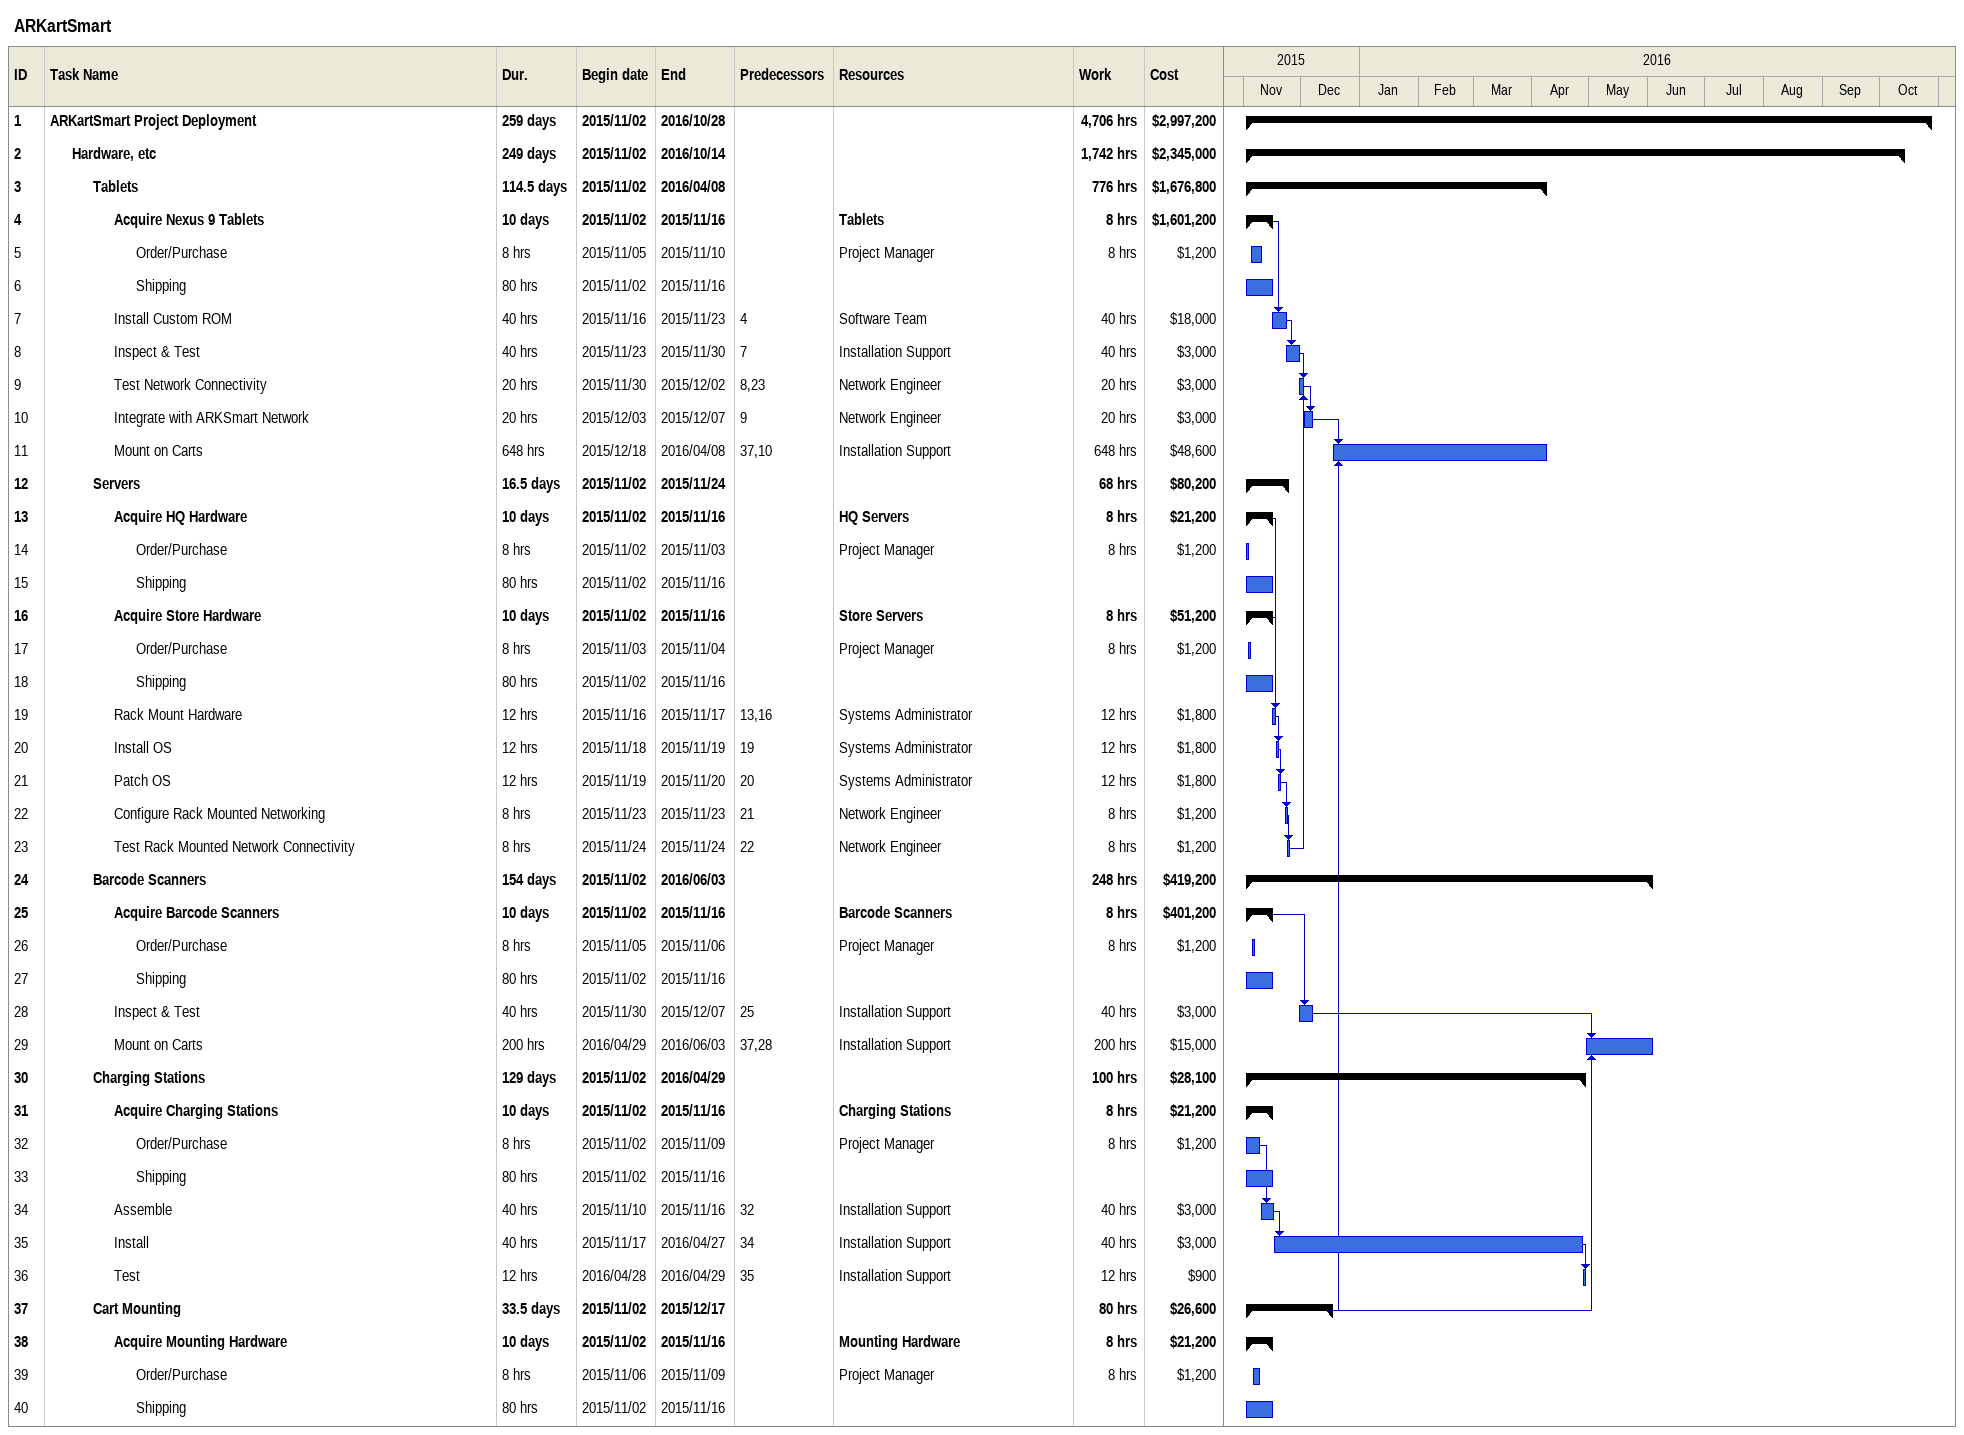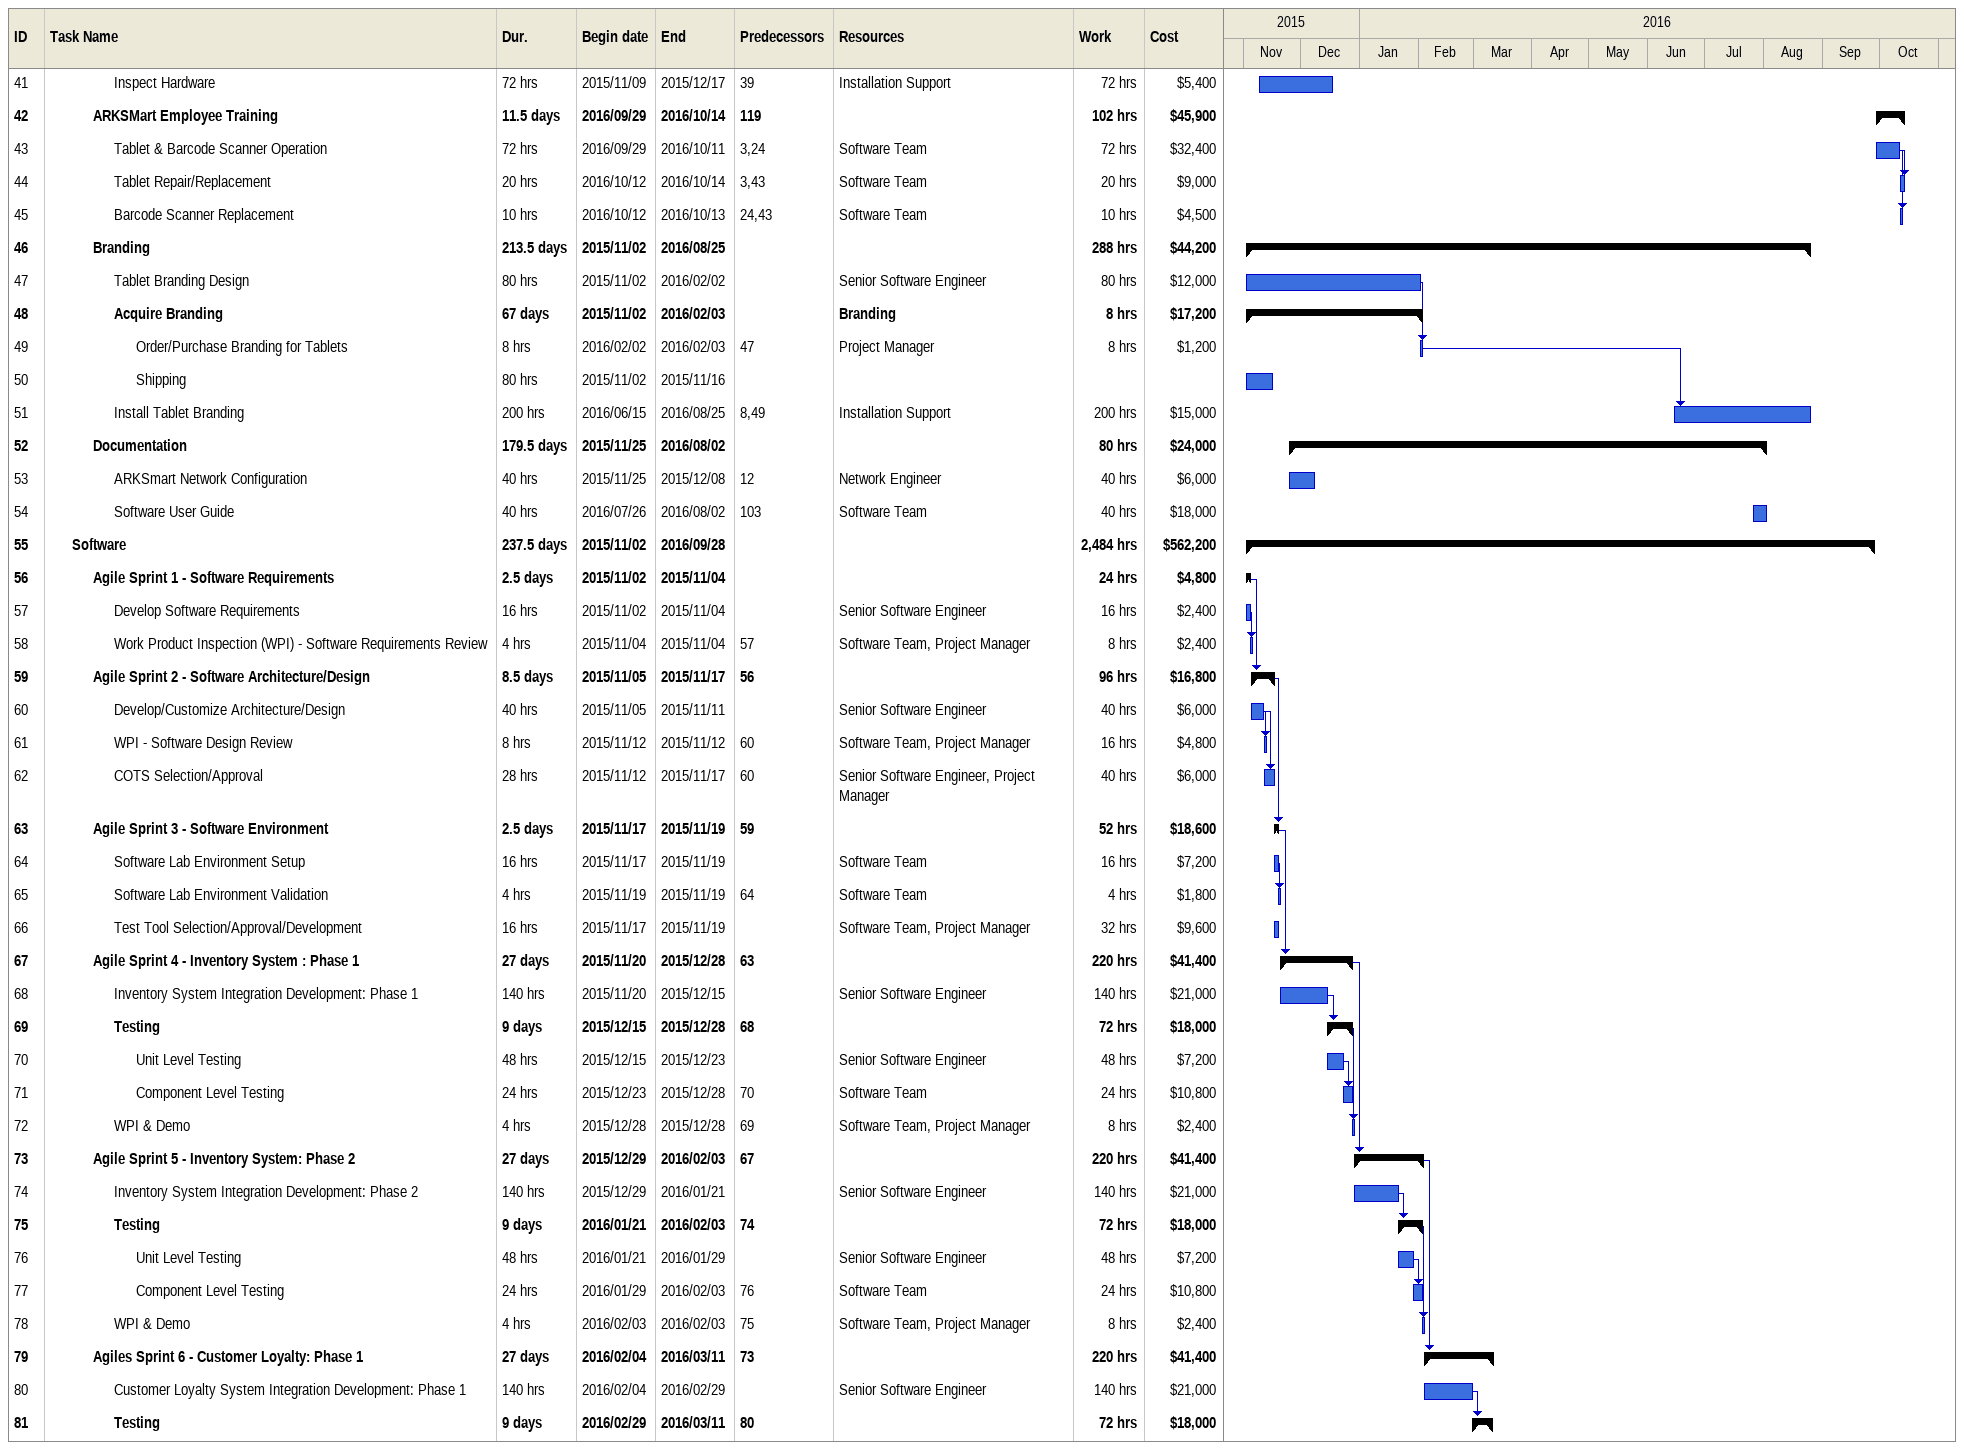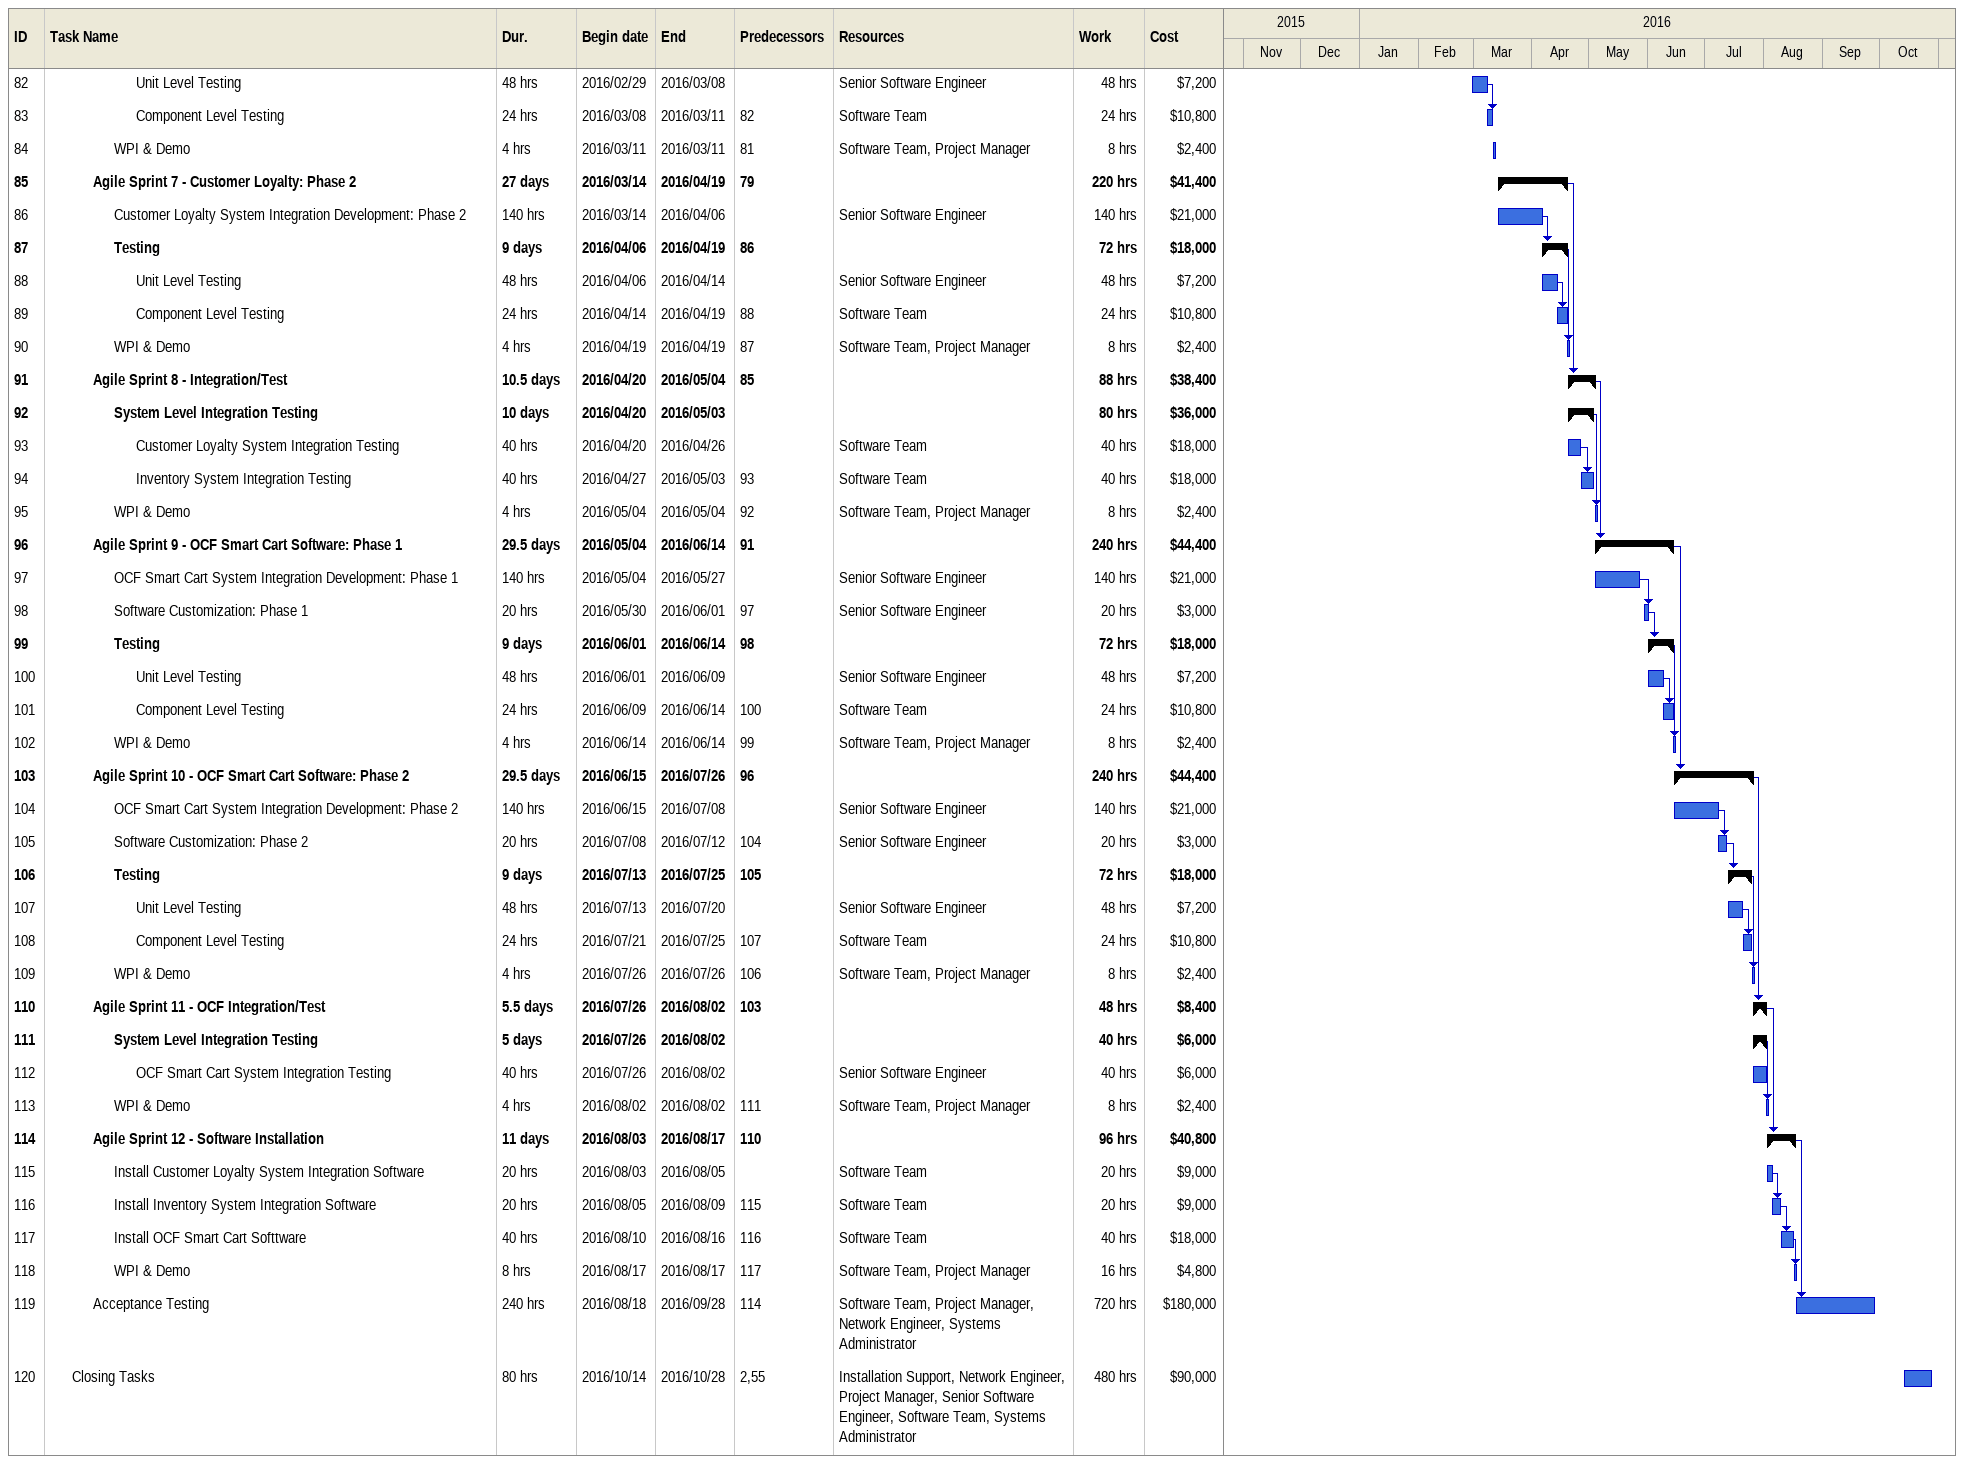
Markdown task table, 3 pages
ARKartSmart

| ID | Level | Task | Duration | Start | Finish | Predecessors | Resources | Work (h) | Cost ($) |
|---|---|---|---|---|---|---|---|---|---|
| 1 | 1 | **ARKartSmart Project Deployment** | 259d | 2015-11-02 | 2016-10-28 |  |  | 4706 | 2997200 |
| 2 | 2 | **Hardware, etc** | 249d | 2015-11-02 | 2016-10-14 |  |  | 1742 | 2345000 |
| 3 | 3 | **Tablets** | 114.5d | 2015-11-02 | 2016-04-08 |  |  | 776 | 1676800 |
| 4 | 4 | **Acquire Nexus 9 Tablets** | 10d | 2015-11-02 | 2015-11-16 |  | Tablets | 8 | 1601200 |
| 5 | 5 | Order/Purchase | 8h | 2015-11-05 | 2015-11-10 |  | Project Manager | 8 | 1200 |
| 6 | 5 | Shipping | 80h | 2015-11-02 | 2015-11-16 |  |  |  |  |
| 7 | 4 | Install Custom ROM | 40h | 2015-11-16 | 2015-11-23 | 4 | Software Team | 40 | 18000 |
| 8 | 4 | Inspect & Test | 40h | 2015-11-23 | 2015-11-30 | 7 | Installation Support | 40 | 3000 |
| 9 | 4 | Test Network Connectivity | 20h | 2015-11-30 | 2015-12-02 | 8, 23 | Network Engineer | 20 | 3000 |
| 10 | 4 | Integrate with ARKSmart Network | 20h | 2015-12-03 | 2015-12-07 | 9 | Network Engineer | 20 | 3000 |
| 11 | 4 | Mount on Carts | 648h | 2015-12-18 | 2016-04-08 | 37, 10 | Installation Support | 648 | 48600 |
| 12 | 3 | **Servers** | 16.5d | 2015-11-02 | 2015-11-24 |  |  | 68 | 80200 |
| 13 | 4 | **Acquire HQ Hardware** | 10d | 2015-11-02 | 2015-11-16 |  | HQ Servers | 8 | 21200 |
| 14 | 5 | Order/Purchase | 8h | 2015-11-02 | 2015-11-03 |  | Project Manager | 8 | 1200 |
| 15 | 5 | Shipping | 80h | 2015-11-02 | 2015-11-16 |  |  |  |  |
| 16 | 4 | **Acquire Store Hardware** | 10d | 2015-11-02 | 2015-11-16 |  | Store Servers | 8 | 51200 |
| 17 | 5 | Order/Purchase | 8h | 2015-11-03 | 2015-11-04 |  | Project Manager | 8 | 1200 |
| 18 | 5 | Shipping | 80h | 2015-11-02 | 2015-11-16 |  |  |  |  |
| 19 | 4 | Rack Mount Hardware | 12h | 2015-11-16 | 2015-11-17 | 13, 16 | Systems Administrator | 12 | 1800 |
| 20 | 4 | Install OS | 12h | 2015-11-18 | 2015-11-19 | 19 | Systems Administrator | 12 | 1800 |
| 21 | 4 | Patch OS | 12h | 2015-11-19 | 2015-11-20 | 20 | Systems Administrator | 12 | 1800 |
| 22 | 4 | Configure Rack Mounted Networking | 8h | 2015-11-23 | 2015-11-23 | 21 | Network Engineer | 8 | 1200 |
| 23 | 4 | Test Rack Mounted Network Connectivity | 8h | 2015-11-24 | 2015-11-24 | 22 | Network Engineer | 8 | 1200 |
| 24 | 3 | **Barcode Scanners** | 154d | 2015-11-02 | 2016-06-03 |  |  | 248 | 419200 |
| 25 | 4 | **Acquire Barcode Scanners** | 10d | 2015-11-02 | 2015-11-16 |  | Barcode Scanners | 8 | 401200 |
| 26 | 5 | Order/Purchase | 8h | 2015-11-05 | 2015-11-06 |  | Project Manager | 8 | 1200 |
| 27 | 5 | Shipping | 80h | 2015-11-02 | 2015-11-16 |  |  |  |  |
| 28 | 4 | Inspect & Test | 40h | 2015-11-30 | 2015-12-07 | 25 | Installation Support | 40 | 3000 |
| 29 | 4 | Mount on Carts | 200h | 2016-04-29 | 2016-06-03 | 37, 28 | Installation Support | 200 | 15000 |
| 30 | 3 | **Charging Stations** | 129d | 2015-11-02 | 2016-04-29 |  |  | 100 | 28100 |
| 31 | 4 | **Acquire Charging Stations** | 10d | 2015-11-02 | 2015-11-16 |  | Charging Stations | 8 | 21200 |
| 32 | 5 | Order/Purchase | 8h | 2015-11-02 | 2015-11-09 |  | Project Manager | 8 | 1200 |
| 33 | 5 | Shipping | 80h | 2015-11-02 | 2015-11-16 |  |  |  |  |
| 34 | 4 | Assemble | 40h | 2015-11-10 | 2015-11-16 | 32 | Installation Support | 40 | 3000 |
| 35 | 4 | Install | 40h | 2015-11-17 | 2016-04-27 | 34 | Installation Support | 40 | 3000 |
| 36 | 4 | Test | 12h | 2016-04-28 | 2016-04-29 | 35 | Installation Support | 12 | 900 |
| 37 | 3 | **Cart Mounting** | 33.5d | 2015-11-02 | 2015-12-17 |  |  | 80 | 26600 |
| 38 | 4 | **Acquire Mounting Hardware** | 10d | 2015-11-02 | 2015-11-16 |  | Mounting Hardware | 8 | 21200 |
| 39 | 5 | Order/Purchase | 8h | 2015-11-06 | 2015-11-09 |  | Project Manager | 8 | 1200 |
| 40 | 5 | Shipping | 80h | 2015-11-02 | 2015-11-16 |  |  |  |  |
| 41 | 4 | Inspect Hardware | 72h | 2015-11-09 | 2015-12-17 | 39 | Installation Support | 72 | 5400 |
| 42 | 3 | **ARKSMart Employee Training** | 11.5d | 2016-09-29 | 2016-10-14 | 119 |  | 102 | 45900 |
| 43 | 4 | Tablet & Barcode Scanner Operation | 72h | 2016-09-29 | 2016-10-11 | 3, 24 | Software Team | 72 | 32400 |
| 44 | 4 | Tablet Repair/Replacement | 20h | 2016-10-12 | 2016-10-14 | 3, 43 | Software Team | 20 | 9000 |
| 45 | 4 | Barcode Scanner Replacement | 10h | 2016-10-12 | 2016-10-13 | 24, 43 | Software Team | 10 | 4500 |
| 46 | 3 | **Branding** | 213.5d | 2015-11-02 | 2016-08-25 |  |  | 288 | 44200 |
| 47 | 4 | Tablet Branding Design | 80h | 2015-11-02 | 2016-02-02 |  | Senior Software Engineer | 80 | 12000 |
| 48 | 4 | **Acquire Branding** | 67d | 2015-11-02 | 2016-02-03 |  | Branding | 8 | 17200 |
| 49 | 5 | Order/Purchase Branding for Tablets | 8h | 2016-02-02 | 2016-02-03 | 47 | Project Manager | 8 | 1200 |
| 50 | 5 | Shipping | 80h | 2015-11-02 | 2015-11-16 |  |  |  |  |
| 51 | 4 | Install Tablet Branding | 200h | 2016-06-15 | 2016-08-25 | 8, 49 | Installation Support | 200 | 15000 |
| 52 | 3 | **Documentation** | 179.5d | 2015-11-25 | 2016-08-02 |  |  | 80 | 24000 |
| 53 | 4 | ARKSmart Network Configuration | 40h | 2015-11-25 | 2015-12-08 | 12 | Network Engineer | 40 | 6000 |
| 54 | 4 | Software User Guide | 40h | 2016-07-26 | 2016-08-02 | 103 | Software Team | 40 | 18000 |
| 55 | 2 | **Software** | 237.5d | 2015-11-02 | 2016-09-28 |  |  | 2484 | 562200 |
| 56 | 3 | **Agile Sprint 1 - Software Requirements** | 2.5d | 2015-11-02 | 2015-11-04 |  |  | 24 | 4800 |
| 57 | 4 | Develop Software Requirements | 16h | 2015-11-02 | 2015-11-04 |  | Senior Software Engineer | 16 | 2400 |
| 58 | 4 | Work Product Inspection (WPI) - Software Requirements Review | 4h | 2015-11-04 | 2015-11-04 | 57 | Software Team, Project Manager | 8 | 2400 |
| 59 | 3 | **Agile Sprint 2 - Software Architecture/Design** | 8.5d | 2015-11-05 | 2015-11-17 | 56 |  | 96 | 16800 |
| 60 | 4 | Develop/Customize Architecture/Design | 40h | 2015-11-05 | 2015-11-11 |  | Senior Software Engineer | 40 | 6000 |
| 61 | 4 | WPI - Software Design Review | 8h | 2015-11-12 | 2015-11-12 | 60 | Software Team, Project Manager | 16 | 4800 |
| 62 | 4 | COTS Selection/Approval | 28h | 2015-11-12 | 2015-11-17 | 60 | Senior Software Engineer, Project Manager | 40 | 6000 |
| 63 | 3 | **Agile Sprint 3 - Software Environment** | 2.5d | 2015-11-17 | 2015-11-19 | 59 |  | 52 | 18600 |
| 64 | 4 | Software Lab Environment Setup | 16h | 2015-11-17 | 2015-11-19 |  | Software Team | 16 | 7200 |
| 65 | 4 | Software Lab Environment Validation | 4h | 2015-11-19 | 2015-11-19 | 64 | Software Team | 4 | 1800 |
| 66 | 4 | Test Tool Selection/Approval/Development | 16h | 2015-11-17 | 2015-11-19 |  | Software Team, Project Manager | 32 | 9600 |
| 67 | 3 | **Agile Sprint 4 - Inventory System : Phase 1** | 27d | 2015-11-20 | 2015-12-28 | 63 |  | 220 | 41400 |
| 68 | 4 | Inventory System Integration Development: Phase 1 | 140h | 2015-11-20 | 2015-12-15 |  | Senior Software Engineer | 140 | 21000 |
| 69 | 4 | **Testing** | 9d | 2015-12-15 | 2015-12-28 | 68 |  | 72 | 18000 |
| 70 | 5 | Unit Level Testing | 48h | 2015-12-15 | 2015-12-23 |  | Senior Software Engineer | 48 | 7200 |
| 71 | 5 | Component Level Testing | 24h | 2015-12-23 | 2015-12-28 | 70 | Software Team | 24 | 10800 |
| 72 | 4 | WPI & Demo | 4h | 2015-12-28 | 2015-12-28 | 69 | Software Team, Project Manager | 8 | 2400 |
| 73 | 3 | **Agile Sprint 5 - Inventory System: Phase 2** | 27d | 2015-12-29 | 2016-02-03 | 67 |  | 220 | 41400 |
| 74 | 4 | Inventory System Integration Development: Phase 2 | 140h | 2015-12-29 | 2016-01-21 |  | Senior Software Engineer | 140 | 21000 |
| 75 | 4 | **Testing** | 9d | 2016-01-21 | 2016-02-03 | 74 |  | 72 | 18000 |
| 76 | 5 | Unit Level Testing | 48h | 2016-01-21 | 2016-01-29 |  | Senior Software Engineer | 48 | 7200 |
| 77 | 5 | Component Level Testing | 24h | 2016-01-29 | 2016-02-03 | 76 | Software Team | 24 | 10800 |
| 78 | 4 | WPI & Demo | 4h | 2016-02-03 | 2016-02-03 | 75 | Software Team, Project Manager | 8 | 2400 |
| 79 | 3 | **Agiles Sprint 6 - Customer Loyalty: Phase 1** | 27d | 2016-02-04 | 2016-03-11 | 73 |  | 220 | 41400 |
| 80 | 4 | Customer Loyalty System Integration Development: Phase 1 | 140h | 2016-02-04 | 2016-02-29 |  | Senior Software Engineer | 140 | 21000 |
| 81 | 4 | **Testing** | 9d | 2016-02-29 | 2016-03-11 | 80 |  | 72 | 18000 |
| 82 | 5 | Unit Level Testing | 48h | 2016-02-29 | 2016-03-08 |  | Senior Software Engineer | 48 | 7200 |
| 83 | 5 | Component Level Testing | 24h | 2016-03-08 | 2016-03-11 | 82 | Software Team | 24 | 10800 |
| 84 | 4 | WPI & Demo | 4h | 2016-03-11 | 2016-03-11 | 81 | Software Team, Project Manager | 8 | 2400 |
| 85 | 3 | **Agile Sprint 7 - Customer Loyalty: Phase 2** | 27d | 2016-03-14 | 2016-04-19 | 79 |  | 220 | 41400 |
| 86 | 4 | Customer Loyalty System Integration Development: Phase 2 | 140h | 2016-03-14 | 2016-04-06 |  | Senior Software Engineer | 140 | 21000 |
| 87 | 4 | **Testing** | 9d | 2016-04-06 | 2016-04-19 | 86 |  | 72 | 18000 |
| 88 | 5 | Unit Level Testing | 48h | 2016-04-06 | 2016-04-14 |  | Senior Software Engineer | 48 | 7200 |
| 89 | 5 | Component Level Testing | 24h | 2016-04-14 | 2016-04-19 | 88 | Software Team | 24 | 10800 |
| 90 | 4 | WPI & Demo | 4h | 2016-04-19 | 2016-04-19 | 87 | Software Team, Project Manager | 8 | 2400 |
| 91 | 3 | **Agile Sprint 8 - Integration/Test** | 10.5d | 2016-04-20 | 2016-05-04 | 85 |  | 88 | 38400 |
| 92 | 4 | **System Level Integration Testing** | 10d | 2016-04-20 | 2016-05-03 |  |  | 80 | 36000 |
| 93 | 5 | Customer Loyalty System Integration Testing | 40h | 2016-04-20 | 2016-04-26 |  | Software Team | 40 | 18000 |
| 94 | 5 | Inventory System Integration Testing | 40h | 2016-04-27 | 2016-05-03 | 93 | Software Team | 40 | 18000 |
| 95 | 4 | WPI & Demo | 4h | 2016-05-04 | 2016-05-04 | 92 | Software Team, Project Manager | 8 | 2400 |
| 96 | 3 | **Agile Sprint 9 - OCF Smart Cart Software: Phase 1** | 29.5d | 2016-05-04 | 2016-06-14 | 91 |  | 240 | 44400 |
| 97 | 4 | OCF Smart Cart System Integration Development: Phase 1 | 140h | 2016-05-04 | 2016-05-27 |  | Senior Software Engineer | 140 | 21000 |
| 98 | 4 | Software Customization: Phase 1 | 20h | 2016-05-30 | 2016-06-01 | 97 | Senior Software Engineer | 20 | 3000 |
| 99 | 4 | **Testing** | 9d | 2016-06-01 | 2016-06-14 | 98 |  | 72 | 18000 |
| 100 | 5 | Unit Level Testing | 48h | 2016-06-01 | 2016-06-09 |  | Senior Software Engineer | 48 | 7200 |
| 101 | 5 | Component Level Testing | 24h | 2016-06-09 | 2016-06-14 | 100 | Software Team | 24 | 10800 |
| 102 | 4 | WPI & Demo | 4h | 2016-06-14 | 2016-06-14 | 99 | Software Team, Project Manager | 8 | 2400 |
| 103 | 3 | **Agile Sprint 10 - OCF Smart Cart Software: Phase 2** | 29.5d | 2016-06-15 | 2016-07-26 | 96 |  | 240 | 44400 |
| 104 | 4 | OCF Smart Cart System Integration Development: Phase 2 | 140h | 2016-06-15 | 2016-07-08 |  | Senior Software Engineer | 140 | 21000 |
| 105 | 4 | Software Customization: Phase 2 | 20h | 2016-07-08 | 2016-07-12 | 104 | Senior Software Engineer | 20 | 3000 |
| 106 | 4 | **Testing** | 9d | 2016-07-13 | 2016-07-25 | 105 |  | 72 | 18000 |
| 107 | 5 | Unit Level Testing | 48h | 2016-07-13 | 2016-07-20 |  | Senior Software Engineer | 48 | 7200 |
| 108 | 5 | Component Level Testing | 24h | 2016-07-21 | 2016-07-25 | 107 | Software Team | 24 | 10800 |
| 109 | 4 | WPI & Demo | 4h | 2016-07-26 | 2016-07-26 | 106 | Software Team, Project Manager | 8 | 2400 |
| 110 | 3 | **Agile Sprint 11 - OCF Integration/Test** | 5.5d | 2016-07-26 | 2016-08-02 | 103 |  | 48 | 8400 |
| 111 | 4 | **System Level Integration Testing** | 5d | 2016-07-26 | 2016-08-02 |  |  | 40 | 6000 |
| 112 | 5 | OCF Smart Cart System Integration Testing | 40h | 2016-07-26 | 2016-08-02 |  | Senior Software Engineer | 40 | 6000 |
| 113 | 4 | WPI & Demo | 4h | 2016-08-02 | 2016-08-02 | 111 | Software Team, Project Manager | 8 | 2400 |
| 114 | 3 | **Agile Sprint 12 - Software Installation** | 11d | 2016-08-03 | 2016-08-17 | 110 |  | 96 | 40800 |
| 115 | 4 | Install Customer Loyalty System Integration Software | 20h | 2016-08-03 | 2016-08-05 |  | Software Team | 20 | 9000 |
| 116 | 4 | Install Inventory System Integration Software | 20h | 2016-08-05 | 2016-08-09 | 115 | Software Team | 20 | 9000 |
| 117 | 4 | Install OCF Smart Cart Softtware | 40h | 2016-08-10 | 2016-08-16 | 116 | Software Team | 40 | 18000 |
| 118 | 4 | WPI & Demo | 8h | 2016-08-17 | 2016-08-17 | 117 | Software Team, Project Manager | 16 | 4800 |
| 119 | 3 | Acceptance Testing | 240h | 2016-08-18 | 2016-09-28 | 114 | Software Team, Project Manager, Network Engineer, Systems Administrator | 720 | 180000 |
| 120 | 2 | Closing Tasks | 80h | 2016-10-14 | 2016-10-28 | 2, 55 | Installation Support, Network Engineer, Project Manager, Senior Software Engineer, Software Team, Systems Administrator | 480 | 90000 |
